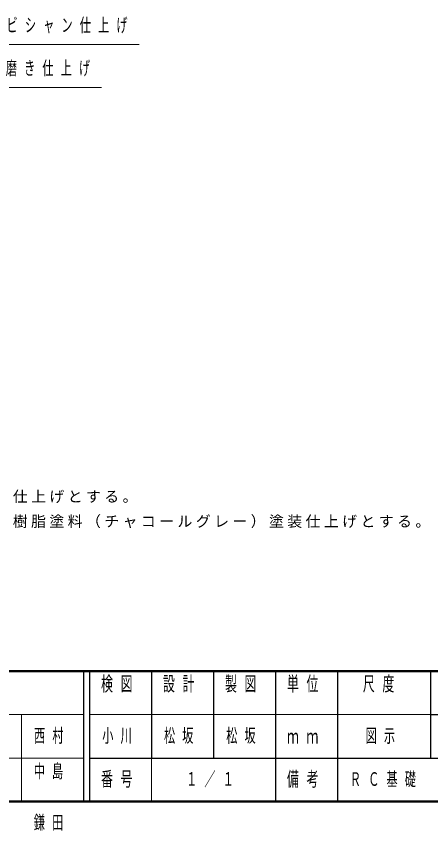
# Model space of a CAD drawing. Units: millimetres on the paper. Extents: x -365 to 0, y -5 to 257.
# Drawn here: x -249.3 to -182.5, y -4.7 to 126.6 of the extents above; entities that cross this region are included whole.
import ezdxf

# ---------------------------------------------------------------- set-up
doc = ezdxf.new("R2010")
doc.units = ezdxf.units.MM
doc.layers.add('1_100', color=7, linetype='Continuous', lineweight=25)
doc.layers.add('NAKAMURA図枠', color=7, linetype='Continuous', lineweight=13)
doc.layers.add('99', color=7, linetype='Continuous')
doc.layers.add('CLASS1', color=7, linetype='Continuous')
doc.styles.add('ＭＳ ゴシック', font='')
doc.styles.get('ＭＳ ゴシック').set_extended_font_data('MS Gothic')

msp = doc.modelspace()

# ---------------------------------------------------------------- linework, layer by layer
at = {"layer": '1_100', "lineweight": 13}
for points in [[(-261.327, 111.473), (-250.721, 122.079), (-229.476, 122.079)], [(-261.327, 104.556), (-250.721, 115.162), (-235.602, 115.162)]]:
    msp.add_lwpolyline(points, dxfattribs=at)
at = {"layer": 'NAKAMURA図枠', "lineweight": 50}
for p, q in [((-365, 21), (0, 21)), ((-365, 0), (0, 0))]:
    msp.add_line(p, q, dxfattribs=at)
at = {"layer": 'NAKAMURA図枠', "color": 211, "lineweight": 25}
for p, q in [((-238.5, 21), (-238.5, 0)), ((-237.5, 21), (-237.5, 0)), ((-227.5, 21), (-227.5, 7)), ((-217.5, 21), (-217.5, 7)), ((-207.5, 21), (-207.5, 0)), ((-197.5, 21), (-197.5, 7)), ((-182.5, 21), (-182.5, 7)), ((-182.5, 14), (-70, 14)), ((-237.5, 7), (0, 7))]:
    msp.add_line(p, q, dxfattribs=at)
at = {"layer": 'NAKAMURA図枠'}
for p, q in [((-365, 14), (-238.5, 14)), ((-248.5, 14), (-248.5, 0)), ((-237.5, 14), (-182.5, 14)), ((-365, 7), (-238.5, 7)), ((-227.5, 7), (-227.5, 0))]:
    msp.add_line(p, q, dxfattribs=at)
at = {"layer": 'NAKAMURA図枠', "lineweight": 25}
msp.add_line((-197.5, 7), (-197.5, 0), dxfattribs=at)

# ---------------------------------------------------------------- texts
at = {"layer": '1_100', "char_height": 2.199, "attachment_point": 4, "style": 'ＭＳ ゴシック'}
for s, insert in [('\\T1.64;\\W0.6;ビシャン仕上げ', (-250.892, 125.079)), ('\\T1.64;\\W0.6;磨き仕上げ', (-251.019, 118.162))]:
    msp.add_mtext(s, dxfattribs=dict(at, insert=insert))
at = {"layer": '99', "char_height": 2.199, "style": 'ＭＳ ゴシック'}
for s, insert, attachment_point in [('\\T1.64;\\W0.6;西村', (-243.5, 10.5), 5), ('\\T1.64;\\W0.6;小川', (-232.5, 10.5), 5), ('\\T1.64;\\W0.6;松坂', (-212.5, 10.5), 5), ('\\T1.64;\\W0.6;図示', (-190, 10.5), 5), ('\\T1.64;\\W0.6;中島', (-246.5, 6), 1), ('\\T1.64;\\W0.6;１／１', (-217.5, 3.5), 5), ('\\T1.64;\\W0.6;ＲＣ基礎', (-195.5, 3.5), 4), ('\\T1.64;\\W0.6;鎌田', (-246.5, -3.5), 4)]:
    msp.add_mtext(s, dxfattribs=dict(at, insert=insert, attachment_point=attachment_point))
at = {"layer": 'CLASS1', "style": 'ＭＳ ゴシック'}
for s, insert, char_height, attachment_point in [('\\T1.23;鋼材は、電気亜鉛メッキ処理の上、ウレタン樹脂塗料塗装（チャコールグレー）仕上げとする。', (-356.191, 48.069), 1.76, 7), ('\\T1.23;マルチジョイントは、鋳鉄（ＦＣＤ４５０）とし、亜鉛溶射処理の上、ウレタン樹脂塗料（チャコールグレー）塗装仕上げとする。', (-356.191, 44.069), 1.76, 7), ('\\T1.64;\\W0.6;松坂', (-225.5, 10.5), 2.199, 4)]:
    msp.add_mtext(s, dxfattribs=dict(at, insert=insert, char_height=char_height, attachment_point=attachment_point))
at = {"layer": 'NAKAMURA図枠', "color": 4, "char_height": 2.346, "style": 'ＭＳ ゴシック'}
for s, insert, attachment_point in [('\\T1.64;\\W0.6;検図', (-232.5, 20.167), 2), ('\\T1.64;\\W0.6;設計', (-222.5, 20.167), 2), ('\\T1.64;\\W0.6;製図', (-212.5, 20.167), 2), ('\\T1.64;\\W0.6;単位', (-202.5, 20.167), 2), ('\\T1.64;\\W0.6;尺度', (-190.25, 20.167), 2), ('\\T1.64;\\W0.6;ｍｍ', (-202.5, 10.5), 5), ('\\T1.64;\\W0.6;番号', (-232.5, 3.5), 5), ('\\T1.64;\\W0.6;備考', (-202.5, 3.5), 5)]:
    msp.add_mtext(s, dxfattribs=dict(at, insert=insert, attachment_point=attachment_point))

doc.saveas('drawing.dxf')
